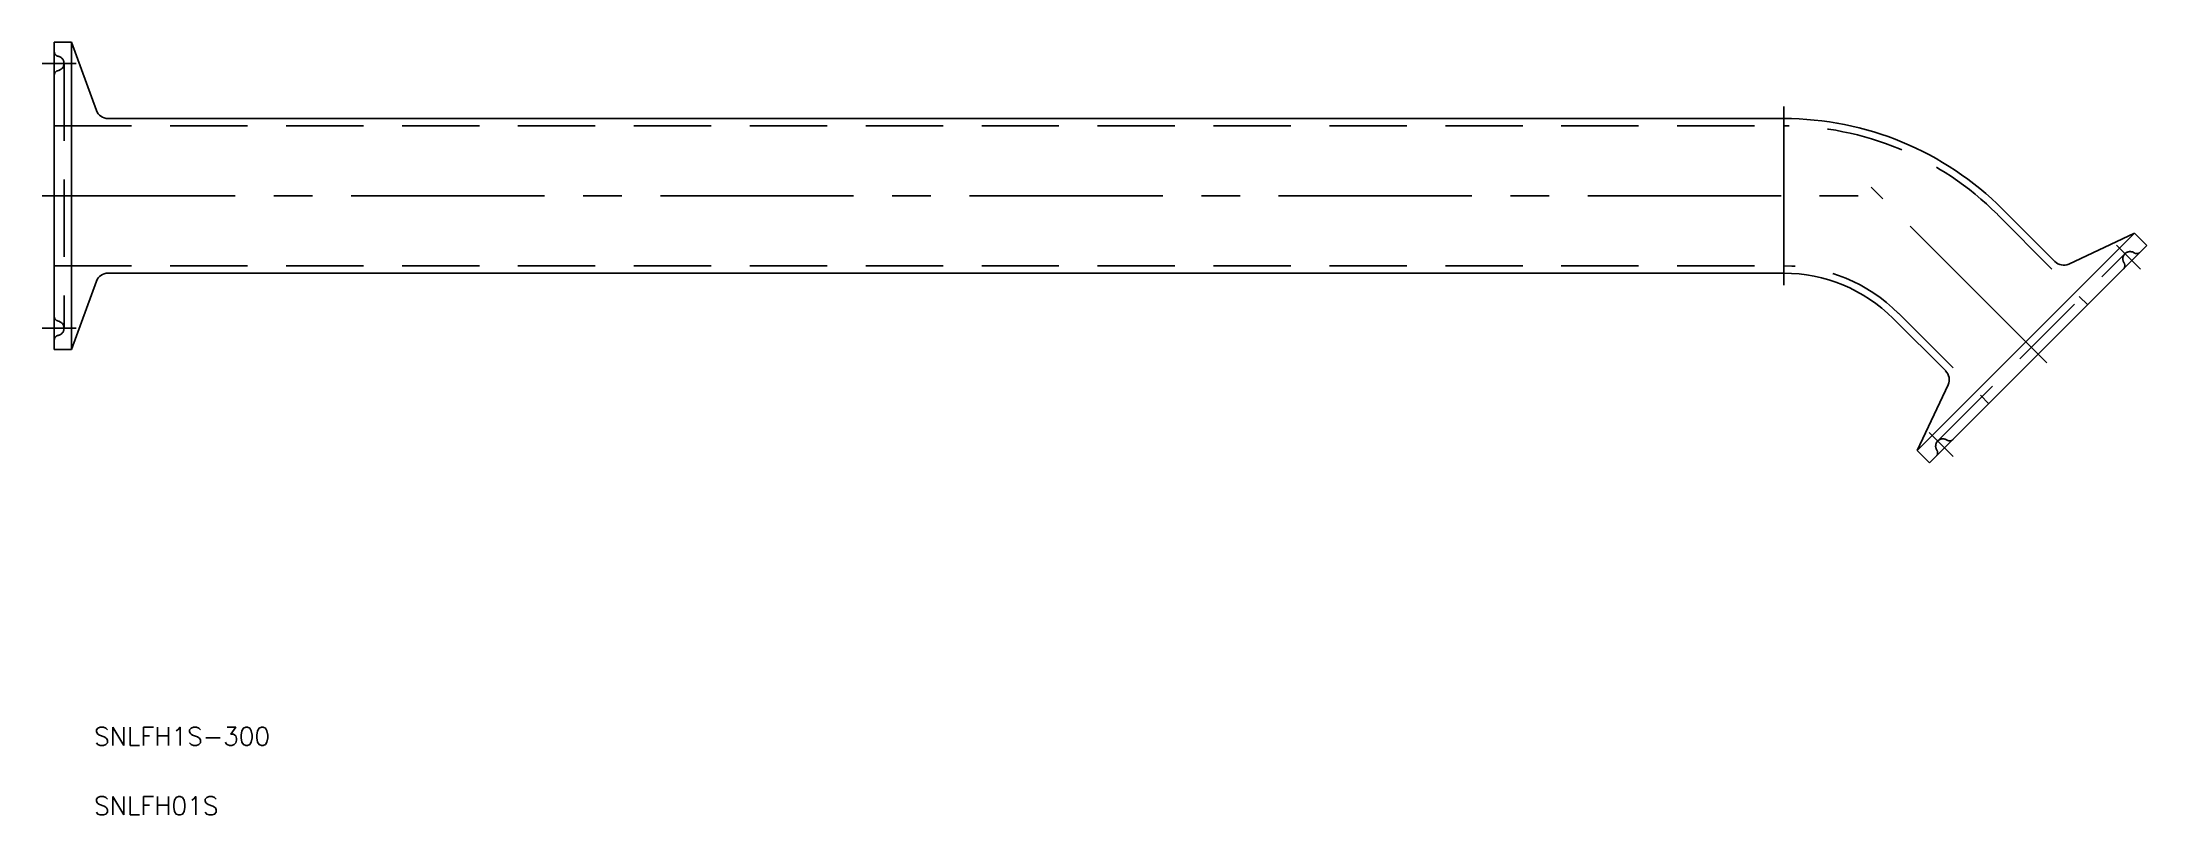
# Model space of a CAD drawing. Extents: x -2 to 344, y -102 to 25.
import ezdxf

# ---------------------------------------------------------------- set-up
doc = ezdxf.new("R2010")
doc.units = 0
doc.linetypes.add('CENTER', pattern=[50.8, 31.75, -6.35, 6.35, -6.35])
doc.linetypes.add('DASHED', pattern=[19.05, 12.7, -6.35])
doc.layers.get('0').update_dxf_attribs({"linetype": 'CONTINUOUS'})
doc.layers.add('CENTER', color=1, linetype='CENTER')
doc.styles.get("Standard").update_dxf_attribs({"font": 'txt.shx', "height": 3, "bigfont": 'bigfont.shx'})

msp = doc.modelspace()

# ---------------------------------------------------------------- linework, layer by layer
at = {"color": 7, "linetype": 'CONTINUOUS'}
for p, q in [((0, -25.25), (0, 25.25)), ((2.85, 25.25), (0, 25.25)), ((2.85, 25.25), (2.85, -25.25)), ((2.85, 25.25), (6.94, 14.02)), ((284.2, 12.7), (8.82, 12.7)), ((320.15, -2.19), (328.77, -10.81)), ((306.15, -41.86), (341.86, -6.15)), ((341.86, -6.15), (331.03, -11.2)), ((341.86, -6.15), (343.88, -8.17)), ((308.17, -43.88), (343.88, -8.17)), ((284.2, -12.7), (8.82, -12.7)), ((2.85, -25.25), (6.94, -14.02)), ((302.19, -20.15), (310.81, -28.77)), ((2.85, -25.25), (0, -25.25)), ((306.15, -41.86), (311.2, -31.03)), ((306.15, -41.86), (308.17, -43.88))]:
    msp.add_line(p, q, dxfattribs=at)
at = {"color": 3, "linetype": 'DASHED'}
for p, q in [((1.6, 21.75), (1.6, -21.75)), ((0, 11.5), (284.2, 11.5)), ((319.3, -3.04), (334.15, -17.89)), ((309.51, -40.27), (340.27, -9.51)), ((0, -11.5), (284.2, -11.5)), ((303.04, -19.3), (317.89, -34.15))]:
    msp.add_line(p, q, dxfattribs=at)
for centre, radius, start, end in [((0.8, 23.71), 0.8, 180, 258.463), ((0.4, 21.75), 1.2, 281.537, 78.463), ((0.8, 19.79), 0.8, 101.537, 180), ((284.2, -38.14), 49.64, 45, 90), ((341.12, -10.36), 1.2, 56.537, 213.463), ((342.22, -8.69), 0.8, 236.537, 315), ((284.2, -38.14), 26.64, 45, 90), ((339.45, -11.46), 0.8, 315, 33.463), ((0.8, -19.79), 0.8, 180, 258.463), ((0.4, -21.75), 1.2, 281.537, 78.463), ((0.8, -23.71), 0.8, 101.537, 180), ((310.36, -41.12), 1.2, 56.537, 213.463), ((311.46, -39.45), 0.8, 236.537, 315), ((308.69, -42.22), 0.8, 315, 33.463)]:
    msp.add_arc(centre, radius, start, end, dxfattribs=at)
at = {"color": 7, "linetype": 'CONTINUOUS'}
for centre, radius, start, end in [((8.82, 14.7), 2, 200, 270), ((284.2, -38.14), 50.84, 45, 90), ((8.82, -14.7), 2, 90, 160), ((284.2, -38.14), 25.44, 45, 90), ((330.18, -9.39), 2, 225, 295), ((309.39, -30.18), 2, 335, 45)]:
    msp.add_arc(centre, radius, start, end, dxfattribs=at)
at = {"layer": 'CENTER', "color": 1, "linetype": 'CENTER'}
for p, q in [((-2, 21.75), (3.6, 21.75)), ((284.2, 14.7), (284.2, -14.7)), ((-2, 0), (302, 0)), ((327.44, -27.44), (298.59, 1.41)), ((342.82, -12.06), (338.86, -8.1)), ((-2, -21.75), (3.6, -21.75)), ((312.06, -42.82), (308.1, -38.86))]:
    msp.add_line(p, q, dxfattribs=at)

# ---------------------------------------------------------------- texts
at = {"color": 7, "linetype": 'CONTINUOUS'}
for s, p in [('SNLFH1S-300', (6.54, -90.29)), ('SNLFH01S', (6.54, -101.69))]:
    msp.add_text(s, height=3, dxfattribs=at).set_placement(p)

doc.saveas('drawing.dxf')
